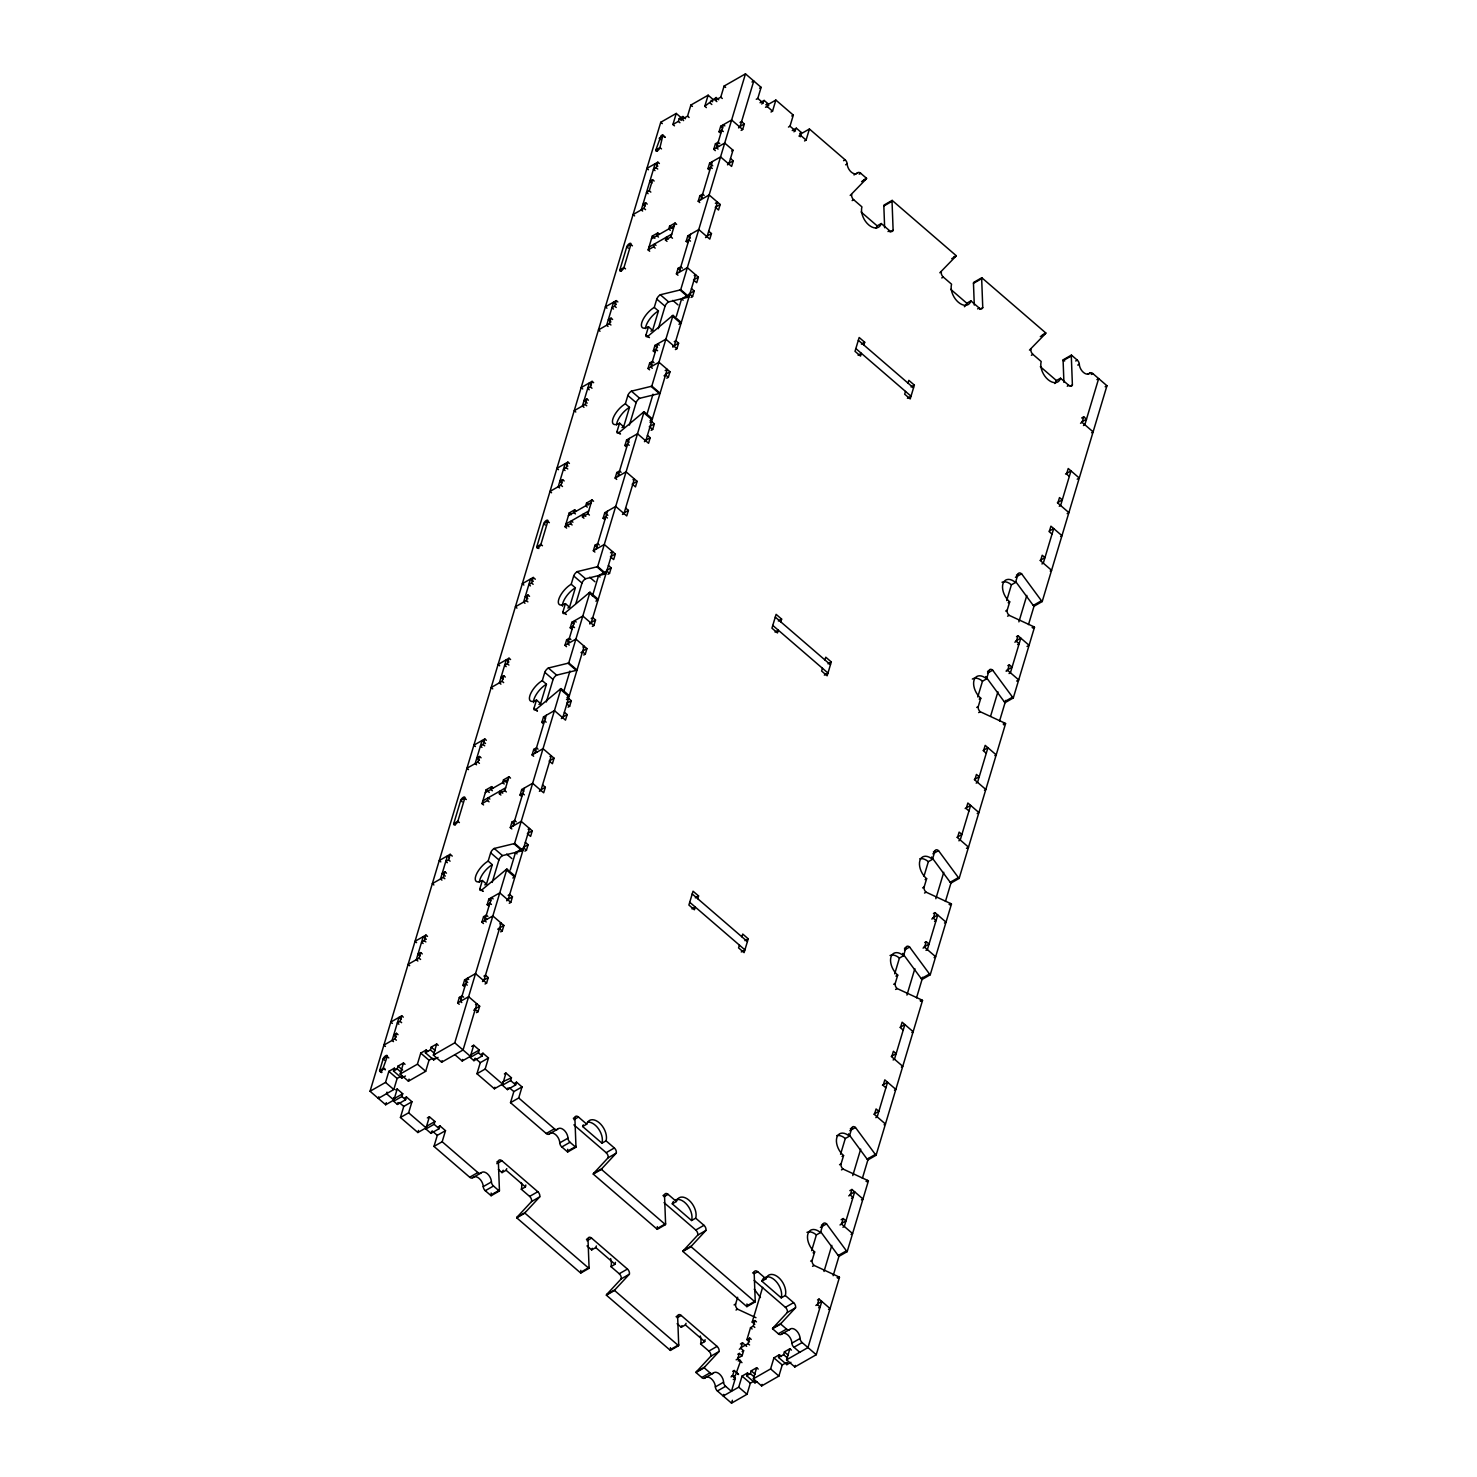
<?xml version="1.0" encoding="UTF-8"?>
<svg xmlns="http://www.w3.org/2000/svg" width="1477" height="1477" viewBox="0 0 1477 1477"><rect width="100%" height="100%" fill="white"/><g stroke="black" fill="none" stroke-linecap="round" stroke-linejoin="round"><path stroke-width="1.5" d="M379.589 1070.807L380.235 1071.711A3.545 1.403 -49.2 0 0 382.303 1070.456L387.251 1056.59A2.972 1.182 -49.2 0 0 385.811 1055.686A2.972 1.182 -49.2 0 0 383.152 1058.935L379.589 1070.807L381.657 1072.597M661.511 148.919L659.961 147.589L655.862 149.934A2.972 1.182 -49.2 0 0 657.283 150.839A2.972 1.182 -49.2 0 0 659.961 147.589L663.025 134.776A3.545 1.403 -49.2 0 0 660.994 135.866L655.862 149.934L657.413 151.263M754.082 1381.069L750.334 1383.229L747.011 1394.288L731.521 1403.15L717.416 1390.983A3.969 2.419 60.2 0 1 715.385 1386.903A7.939 4.837 60.2 0 0 711.286 1378.724A7.939 4.837 60.2 0 0 704.972 1377.912A3.969 2.419 60.2 0 1 701.815 1377.524L695.999 1372.502L704.197 1367.813A3.969 2.419 60.2 0 1 704.547 1367.111L719.004 1351.547A3.969 2.419 60.2 0 0 717.065 1346.396L681.192 1315.453A3.969 2.419 60.2 0 0 677.611 1315.841L678.7 1344.808A3.969 2.419 60.2 0 1 678.571 1345.713L670.373 1350.403L606.364 1295.163L614.561 1290.473A3.969 2.419 60.2 0 1 614.912 1289.79L629.368 1274.208A3.969 2.419 60.2 0 0 627.448 1269.057L591.575 1238.114A3.969 2.419 60.2 0 0 587.975 1238.501L589.065 1267.488A3.969 2.419 60.2 0 1 588.935 1268.374L580.738 1273.063L516.728 1217.823L524.926 1213.134A3.969 2.419 60.2 0 1 525.277 1212.451L539.733 1196.868A3.969 2.419 60.2 0 0 537.813 1191.717L501.94 1160.774A3.969 2.419 60.2 0 0 498.34 1161.162L499.429 1190.148A3.969 2.419 60.2 0 1 499.318 1191.034L491.121 1195.724L485.287 1190.702A3.969 2.419 60.2 0 1 483.256 1186.603A7.939 4.837 60.2 0 0 479.157 1178.424A7.939 4.837 60.2 0 0 472.843 1177.631A3.969 2.419 60.2 0 1 469.686 1177.224L433.98 1146.41L442.177 1141.739L445.5 1130.662L439.98 1125.899L439.149 1128.668L430.952 1133.357L425.893 1128.982L434.09 1124.292L434.921 1121.523L429.401 1116.778L426.078 1127.837L417.88 1132.527L400.433 1117.48L408.631 1112.809L411.954 1101.731L406.433 1096.968L405.621 1099.737L397.405 1104.427L393.694 1101.214L401.892 1096.525L402.723 1093.755L397.202 1088.992L393.879 1100.07L385.682 1104.759L370.044 1091.263L660.754 122.277L676.244 113.434L681.414 117.883M385.442 1046.454L383.891 1045.125L394.821 1038.866L396.482 1033.328L398.033 1034.675M398.901 1024.244L397.35 1022.896L400.082 1021.346L401.744 1015.807L403.295 1017.136M409.664 965.718L408.114 964.37L419.043 958.13L420.705 952.591L422.256 953.92M423.124 943.489L421.573 942.16L424.305 940.591L425.967 935.052L427.518 936.4M433.887 884.963L432.336 883.615L443.266 877.375L444.928 871.836L446.479 873.184M447.346 862.734L445.796 861.405L448.528 859.836L450.19 854.297L452.257 856.088M468.504 769.609L466.954 768.262L477.883 762.021L479.545 756.482L481.096 757.83M481.964 747.38L480.413 746.051L483.145 744.482L484.807 738.943L486.358 740.291M492.727 688.854L491.176 687.525L502.106 681.266L503.768 675.727L505.319 677.075M506.186 666.644L504.636 665.296L507.368 663.745L509.03 658.207L510.58 659.536M516.95 608.118L515.399 606.77L526.329 600.53L527.991 594.991L529.541 596.32M530.409 585.889L528.858 584.56L531.591 582.99L533.252 577.452L535.32 579.242M551.567 492.764L550.016 491.416L560.946 485.176L562.608 479.637L564.159 480.967M565.026 470.535L563.476 469.188L566.208 467.637L567.87 462.098L569.42 463.427M575.79 412.009L574.239 410.661L585.169 404.421L586.831 398.882L588.381 400.23M589.249 389.78L587.698 388.451L590.431 386.882L592.092 381.343L593.643 382.691M600.013 331.254L598.462 329.925L609.392 323.666L611.053 318.127L612.604 319.475M613.472 309.044L611.921 307.696L614.654 306.145L616.315 300.606L617.866 301.936M634.612 215.9L633.061 214.571L644.009 208.312L645.671 202.774L647.221 204.121M648.089 193.69L646.52 192.342L649.271 190.773L652.576 179.714L654.145 181.043M654.994 170.612L653.443 169.264L656.176 167.713L657.837 162.175L659.388 163.504M378.814 1096.783L378.334 1098.408L393.805 1089.546L397.128 1078.487L401.578 1075.939M370.044 1091.263L385.534 1082.419L388.857 1071.342L394.322 1068.203L395.873 1069.551M674.472 125.84L672.921 124.511L676.244 113.434M387.011 1092.112L386.531 1093.718L393.879 1100.07M405.455 1076.013L401.762 1078.118L393.491 1070.973L394.322 1068.203M672.921 124.511L678.386 121.372L679.217 118.603L682.909 116.498L685.494 118.732M385.682 1104.759L386.309 1102.673M393.491 1070.973L397.184 1068.868L398.015 1066.099L403.479 1062.978L405.03 1064.326M683.629 120.616L682.079 119.268L682.909 116.498M432.429 1058.307L429.013 1060.246L425.69 1071.323L408.427 1081.201L400.156 1074.056L403.479 1062.978M682.079 119.268L687.543 116.148L690.867 105.07L708.129 95.193L713.299 99.661M483.57 804.947L482.019 803.617L486.173 789.77L491.638 786.65L493.189 787.98M566.633 528.101L565.082 526.772L569.236 512.925L574.701 509.805L576.252 511.134M649.695 251.256L648.145 249.908L652.299 236.062L657.763 232.941L659.314 234.289M393.694 1101.214L394.525 1098.445L402.723 1093.755M401.762 1078.118L402.39 1076.05M482.019 803.617L487.484 800.497L488.315 797.728L489.866 799.057M491.638 786.65L490.807 789.42L492.358 790.749M565.082 526.772L570.547 523.633L571.377 520.864L572.928 522.212M574.701 509.805L573.87 512.556L575.421 513.904M648.145 249.908L653.609 246.788L654.44 244.019L655.991 245.348M657.763 232.941L656.933 235.711L658.484 237.059M397.405 1104.427L397.978 1102.525M408.427 1081.201L409.055 1079.115M400.433 1117.48L403.756 1106.421L411.954 1101.731M400.156 1074.056L417.419 1064.178L420.742 1053.101L426.207 1049.981L427.758 1051.329M706.357 107.618L704.806 106.27L708.129 95.193M500.888 795.051L499.337 793.721L500.168 790.952L502.752 793.186M510.507 778.084L508.956 776.754L503.491 779.874L502.66 782.644L504.211 783.992M583.95 518.205L582.4 516.876L583.23 514.107L585.815 516.341M593.569 501.238L592.019 499.909L586.554 503.029L585.723 505.799L587.274 507.128M667.013 241.36L665.462 240.012L666.293 237.243L668.361 239.034M676.632 224.393L675.081 223.045L669.598 226.166L668.786 228.935L670.336 230.283M438.041 1057.384L433.666 1059.895L425.376 1052.75L426.207 1049.981M704.806 106.27L716.123 97.519L718.708 99.753M499.337 793.721L504.802 790.601L508.956 776.754M582.4 516.876L587.864 513.738L592.019 499.909M665.462 240.012L670.927 236.892L675.081 223.045M425.376 1052.75L430.398 1049.889L431.229 1047.119L436.694 1043.999L438.244 1045.328M716.843 101.618L715.293 100.288L716.123 97.519M482.444 891.019L479.859 888.785L482.351 880.477A13.902 5.52 -49.2 0 1 475.686 876.267A13.902 5.52 -49.2 0 1 488.167 861.109L490.659 852.801A3.969 1.569 -49.2 0 1 494.223 848.463L513.867 843.699A3.969 1.588 -49.2 0 0 514.624 843.367L561.038 688.596L569.328 695.741A3.969 1.588 -49.2 0 0 568.516 696.313L566.983 697.587M537.093 711.009L533.991 708.332L536.483 700.024A13.902 5.52 -49.2 0 1 529.837 695.796A13.902 5.52 -49.2 0 1 542.299 680.639L544.791 672.33A3.969 1.569 -49.2 0 1 548.355 668.01L568.017 663.228A3.969 1.569 -49.2 0 0 568.756 662.896L589.969 592.203L598.24 599.348A3.969 1.588 -49.2 0 0 597.428 599.92L595.914 601.194M564.989 613.712L562.922 611.94L565.414 603.631A13.902 5.52 -49.2 0 1 558.749 599.404A13.902 5.52 -49.2 0 1 571.211 584.246L573.704 575.938A3.969 1.569 -49.2 0 1 577.267 571.617L596.93 566.836A3.969 1.569 -49.2 0 0 597.687 566.503L644.101 411.751L652.391 418.896A3.969 1.588 -49.2 0 0 651.56 419.45L650.046 420.723M619.638 433.703L617.054 431.469L619.546 423.179A13.902 5.52 -49.2 0 1 612.881 418.951A13.902 5.52 -49.2 0 1 625.362 403.793L627.854 395.485A3.969 1.569 -49.2 0 1 631.418 391.147L651.062 386.383A3.969 1.569 -49.2 0 0 651.819 386.051L673.032 315.358L681.303 322.503A3.969 1.588 -49.2 0 0 680.491 323.057L678.958 324.331M648.569 337.31L645.966 335.076L648.458 326.768A13.902 5.52 -49.2 0 1 641.812 322.558A13.902 5.52 -49.2 0 1 654.274 307.401L656.767 299.092A3.969 1.569 -49.2 0 1 660.33 294.754L679.992 289.99A3.969 1.569 -49.2 0 0 680.731 289.658L745.479 73.85L761.117 87.346L757.793 98.424L756.261 99.291M475.52 1004.618L476.886 1003.825L463.058 1049.981L441.641 1062.221L433.37 1055.076L436.694 1043.999M715.293 100.288L720.758 97.168L724.081 86.091L745.479 73.85M433.666 1059.895L434.127 1058.344M484.788 884.889A13.902 5.52 -49.2 0 0 486.487 884.058L492.303 864.673L488.167 861.109M538.939 704.418A13.902 5.52 -49.2 0 0 540.619 703.587L546.435 684.22L542.299 680.639M567.851 608.026A13.902 5.52 -49.2 0 0 569.55 607.195L575.365 587.828L571.211 584.246M622.002 427.573A13.902 5.52 -49.2 0 0 623.682 426.742L629.497 407.357L625.362 403.793M650.914 331.18A13.902 5.52 -49.2 0 0 652.612 330.35L658.428 310.964L654.274 307.401M492.173 882.434L498.931 859.946A3.969 1.569 -49.2 0 1 502.494 855.608L522.156 850.826A3.969 1.588 -49.2 0 0 522.895 850.494L514.624 843.367M546.324 701.981L553.063 679.475A3.969 1.569 -49.2 0 1 556.626 675.155L576.288 670.373A3.969 1.569 -49.2 0 0 577.045 670.041L568.756 662.896M575.919 603.336L581.993 583.083A3.969 1.569 -49.2 0 1 585.557 578.762L605.201 573.981A3.969 1.569 -49.2 0 0 605.958 573.648L597.687 566.503M629.387 425.118L636.125 402.63A3.969 1.569 -49.2 0 1 639.689 398.292L659.351 393.528A3.969 1.569 -49.2 0 0 660.09 393.196L651.819 386.051M658.299 328.725L665.056 306.237A3.969 1.569 -49.2 0 1 668.619 301.899L688.264 297.135A3.969 1.569 -49.2 0 0 689.02 296.803L680.731 289.658M417.88 1132.527L418.489 1130.459M459.236 1004.286L457.685 1002.938L459.347 997.4L462.079 995.849L463.63 997.178M464.498 986.747L462.947 985.399L464.609 979.86L475.539 973.62L486.579 983.147L485.047 984.014M483.459 923.531L481.908 922.183L483.57 916.663L486.302 915.094L487.853 916.423M488.721 905.992L487.17 904.663L488.832 899.124L499.761 892.865L510.802 902.392L509.27 903.278M511.836 828.948L510.285 827.6L511.947 822.061L514.679 820.492L516.23 821.84M521.603 796.417L520.052 795.069L521.713 789.53L532.643 783.29L543.684 792.798L545.345 787.278L542.576 784.896M533.64 756.261L532.089 754.932L533.751 749.393L536.483 747.824L538.034 749.171M543.407 723.73L541.856 722.401L543.518 716.862L554.447 710.603L565.488 720.13L567.15 714.591L564.38 712.209M566.522 646.686L564.971 645.338L566.633 639.799L569.365 638.249L570.916 639.578M571.784 629.147L570.233 627.799L571.894 622.26L582.824 616.02L593.865 625.546L592.332 626.414M594.899 552.084L593.348 550.755L595.009 545.216L597.742 543.647L599.293 544.995M604.665 519.553L603.114 518.224L604.776 512.685L615.706 506.426L626.746 515.953L628.408 510.414L625.639 508.033M616.703 479.416L615.152 478.068L616.814 472.529L619.546 470.978L621.097 472.308M626.47 446.885L624.919 445.537L626.58 439.998L637.51 433.758L648.551 443.285L650.194 437.746L647.443 435.364M649.585 369.822L648.034 368.493L649.695 362.954L652.428 361.385L653.979 362.733M654.846 352.283L653.296 350.954L654.957 345.415L665.887 339.175L676.928 348.683L675.377 349.569M677.961 275.239L676.411 273.891L678.072 268.352L680.805 266.802L682.356 268.131M687.728 242.708L686.159 241.36L687.82 235.822L698.769 229.581L709.791 239.108L711.452 233.569L708.702 231.187M699.766 202.552L698.215 201.223L699.876 195.684L702.609 194.115L704.16 195.462M709.514 170.04L707.963 168.692L709.625 163.153L720.573 156.913L731.595 166.421L733.257 160.901L730.506 158.519M715.33 150.654L713.779 149.306L715.44 143.767L718.173 142.217L719.724 143.546M720.591 133.115L719.041 131.785L720.702 126.247L731.632 119.988L742.673 129.514L741.14 130.401M441.641 1062.221L442.103 1060.652M513.017 826.031L524.446 787.98M534.822 753.362L546.25 715.293M596.08 549.186L607.509 511.116M617.884 476.517L629.313 438.447M679.143 272.34L690.553 234.271M700.947 199.653L712.357 161.584M425.893 1128.982L426.724 1126.212L434.921 1121.523M433.37 1055.076L454.768 1042.836L506.906 869.067L515.178 876.212A3.969 1.569 -49.2 0 0 514.365 876.766L512.851 878.04M430.952 1133.357L431.413 1131.788M510.248 870.027L515.491 852.561L520.606 849.626M563.826 691.402L569.956 671.02M592.425 596.099L598.536 575.716L603.668 572.781M646.889 414.557L653.019 394.174M676.355 316.336L681.599 298.852L686.731 295.917M433.98 1146.41L437.284 1135.351L445.5 1130.662M713.779 149.306L724.709 143.066L732.998 150.211L728.844 164.039L727.478 164.833M454.861 1054.67L462.209 1061.003L462.67 1059.452M476.462 1012.631L477.994 1011.745L479.656 1006.206L468.615 996.698L457.685 1002.938M486.579 983.147L488.241 977.608L485.471 975.226L483.939 976.112M500.685 931.876L502.217 931.008L503.879 925.47L492.838 915.943L481.908 922.183M510.802 902.392L512.464 896.853L509.694 894.471L508.162 895.357M524.907 851.14L526.44 850.254L528.101 844.715L525.35 842.333M510.285 827.6L521.215 821.36L532.255 830.868L530.594 836.407L527.843 834.025M532.089 754.932L543.019 748.673L554.06 758.199L552.398 763.738L549.647 761.357M568.091 707.169L569.642 706.283L571.304 700.763L568.534 698.381L566.485 699.544M583.747 655.031L585.28 654.145L586.941 648.606L575.901 639.098L564.971 645.338M593.865 625.546L595.526 620.008L592.757 617.626L591.225 618.512M607.97 574.276L609.503 573.408L611.164 567.87L608.413 565.488M593.348 550.755L604.278 544.496L615.318 554.023L613.657 559.561L610.906 557.18M615.152 478.068L626.082 471.828L637.122 481.354L635.461 486.893L632.691 484.511M651.154 430.324L652.686 429.438L654.348 423.899L651.597 421.517L650.065 422.404M666.792 378.186L668.342 377.3L670.004 371.761L658.964 362.234L648.034 368.493M676.928 348.683L678.589 343.144L675.82 340.781L674.287 341.649M691.033 297.431L692.565 296.545L694.227 291.006L691.458 288.624M676.411 273.891L687.34 267.651L698.381 277.178L696.719 282.698L693.95 280.335M698.215 201.223L709.145 194.964L720.185 204.491L718.524 210.029L715.754 207.648M742.673 129.514L744.334 123.976L741.583 121.594L740.032 122.48M462.209 1061.003L470.406 1056.332L473.729 1045.254L479.25 1050.018L478.419 1052.787L470.221 1057.458L473.932 1060.671L482.148 1055.981L482.979 1053.212L488.481 1057.975L485.158 1069.053L476.96 1073.742L494.407 1088.789L502.605 1084.1L485.158 1069.053M470.221 1057.458L471.052 1054.707L479.25 1050.018M473.932 1060.671L474.412 1059.12M761.781 104.055L764.144 100.418L767.855 103.612L767.061 106.842M476.96 1073.742L480.283 1062.665L488.481 1057.975M771.012 112.03L772.545 111.144L775.868 100.067L793.315 115.114L789.992 126.191L788.46 127.077M494.407 1088.789L494.869 1087.238M502.42 1085.244L505.928 1073.022L511.448 1077.785L510.617 1080.555L502.42 1085.244L507.479 1089.601L515.676 1084.912L516.507 1082.161L522.027 1086.906L518.704 1097.983L510.507 1102.673L546.213 1133.487A3.969 2.419 60.2 0 0 549.37 1133.893A7.939 4.837 60.2 0 1 555.684 1134.687A7.939 4.837 60.2 0 1 559.765 1142.866A3.969 2.419 60.2 0 0 561.814 1146.946L567.648 1151.986L575.845 1147.297A3.969 2.419 60.2 0 0 575.956 1146.392L574.867 1117.406A3.969 2.419 60.2 0 1 578.467 1117.018L586.738 1124.163A13.902 8.474 60.2 0 1 599.311 1122.815A13.902 8.474 60.2 0 1 606.05 1140.835L614.34 1147.98A3.969 2.419 60.2 0 1 616.26 1153.131L601.804 1168.695A3.969 2.419 60.2 0 0 601.453 1169.396L593.256 1174.086L657.265 1229.307L665.462 1224.636A3.969 2.419 60.2 0 0 665.592 1223.731L664.502 1194.745A3.969 2.419 60.2 0 1 668.102 1194.358L676.374 1201.503A13.902 8.474 60.2 0 1 688.947 1200.155A13.902 8.474 60.2 0 1 695.685 1218.174L703.975 1225.319A3.969 2.419 60.2 0 1 705.895 1230.47L691.439 1246.034A3.969 2.419 60.2 0 0 691.088 1246.736L682.891 1251.425L746.9 1306.647L755.098 1301.957A3.969 2.419 60.2 0 0 755.227 1301.071L754.138 1272.085A3.969 2.419 60.2 0 1 757.719 1271.697L766.009 1278.842A13.902 8.474 60.2 0 1 778.564 1277.494A13.902 8.474 60.2 0 1 785.321 1295.514L793.592 1302.659A3.969 2.419 60.2 0 1 795.531 1307.791L781.075 1323.374A3.969 2.419 60.2 0 0 780.724 1324.075L772.526 1328.746L778.342 1333.768A3.969 2.419 60.2 0 0 781.499 1334.174A7.939 4.837 60.2 0 1 787.813 1334.968A7.939 4.837 60.2 0 1 791.894 1343.147A3.969 2.419 60.2 0 0 793.943 1347.246L799.759 1352.267M507.479 1089.601L507.996 1087.884M793.961 131.841L796.343 128.185L801.402 132.542L799.02 136.198M510.507 1102.673L513.83 1091.595L522.027 1086.906M800.276 136.807L801.199 133.687L809.414 128.997L845.121 159.811A3.969 2.419 60.2 0 1 847.17 163.91A7.939 4.837 60.2 0 0 851.269 172.089A7.939 4.837 60.2 0 0 857.565 172.883A3.969 2.419 60.2 0 1 860.722 173.289L866.556 178.311A3.969 2.419 60.2 0 1 866.187 178.994L850.198 195.444M804.54 140.961L806.091 140.075L809.414 128.997M697.735 898.718L698.566 895.948L693.045 891.203L688.891 905.032L694.412 909.795L695.242 907.026L691.975 908.909M780.798 621.872L781.628 619.103L776.108 614.34L771.954 628.187L777.474 632.95L778.305 630.181L775.019 632.045M863.86 345.027L864.691 342.258L859.171 337.495L855.017 351.341L860.537 356.086L861.368 353.317L858.082 355.2M739.405 945.114L738.574 947.883L744.094 952.647L748.23 938.818L742.728 934.055L741.897 936.824M822.449 668.269L821.618 671.038L827.138 675.801L831.293 661.954L825.772 657.191L824.941 659.961M905.512 391.423L904.681 394.193L910.201 398.956L914.355 385.109L908.835 380.346L908.004 383.115M755.966 1317.687L737.558 1309.157A3.969 2.419 60.2 0 1 735.638 1304.006L737.651 1297.268M723.73 1394.399L723.232 1396.005L738.722 1387.161L742.045 1376.084L747.51 1372.964L749.061 1374.293M731.023 1376.896L732.555 1376.029L734.217 1370.49L738.537 1374.201M736.137 1359.819L737.669 1358.951L739.331 1353.412L742.1 1355.794L738.002 1358.138M739.331 1349.221L740.863 1348.335L742.525 1342.796L746.66 1346.378M732.555 1376.029L735.324 1378.392L731.447 1391.316L725.613 1386.294A3.969 2.419 60.2 0 1 723.582 1382.214A7.939 4.837 60.2 0 0 719.484 1374.035A7.939 4.837 60.2 0 0 713.169 1373.222A3.969 2.419 60.2 0 1 710.012 1372.835L704.197 1367.813M734.844 1377.339L732.777 1375.549L733.423 1376.472A3.545 1.403 -49.2 0 0 735.491 1375.216L740.439 1361.332A2.972 1.182 -49.2 0 0 738.205 1361M742.1 1355.794L743.614 1350.716L740.863 1348.335M749.522 1341.873L746.937 1339.639L750.538 1327.638L753.27 1326.088L754.932 1320.549L756.482 1321.878M754.784 1324.334L752.199 1322.1L762.63 1287.335M740.494 1347.91L748.008 1343.608L749.67 1338.088L751.221 1339.417M731.521 1403.15L732.389 1400.27M757.036 1381.678L754.969 1382.86L746.679 1375.733L747.51 1372.964M746.679 1375.733L750.371 1373.61L751.202 1370.841L756.667 1367.72L758.218 1369.068M786.65 1362.459L782.219 1364.988L778.896 1376.066L761.615 1385.943L753.344 1378.798L756.667 1367.72M754.969 1382.86L755.43 1381.309M761.615 1385.943L762.095 1384.392M753.344 1378.798L770.606 1368.921L773.93 1357.861L779.394 1354.723L781.481 1356.514M790.915 1362.311L786.853 1364.637L778.564 1357.492L779.394 1354.723M811.648 1250.668L816.375 1234.92L820.473 1232.575L822.966 1224.267A3.969 2.419 60.2 0 1 826.548 1223.879L846.413 1250.834A3.969 2.419 60.2 0 0 847.17 1251.647L838.973 1256.318A3.969 2.419 60.2 0 1 838.216 1255.524L820.843 1231.947M840.561 1154.275L845.287 1138.527L849.386 1136.182L851.878 1127.874A3.969 2.419 60.2 0 1 855.478 1127.486L875.344 1154.442A3.969 2.419 60.2 0 0 876.083 1155.254L867.885 1159.925A3.969 2.419 60.2 0 1 867.128 1159.131L848.518 1133.856M894.711 973.823L899.419 958.075L903.536 955.73L906.029 947.422A3.969 2.419 60.2 0 1 909.61 947.034L929.476 973.989A3.969 2.419 60.2 0 0 930.233 974.783L922.036 979.473A3.969 2.419 60.2 0 1 921.279 978.679L902.65 953.403M923.993 876.212L928.35 861.682L932.449 859.337L934.941 851.029A3.969 2.419 60.2 0 1 938.523 850.641L958.388 877.596A3.969 2.419 60.2 0 0 959.145 878.39L950.948 883.08A3.969 2.419 60.2 0 1 950.191 882.286L931.562 857.011M977.756 696.959L982.482 681.211L986.581 678.866L989.073 670.576A3.969 2.419 60.2 0 1 992.673 670.189L1012.539 697.144A3.969 2.419 60.2 0 0 1013.296 697.938L1005.098 702.627A3.969 2.419 60.2 0 1 1004.342 701.833L985.713 676.558M1006.686 600.567L1011.413 584.818L1015.511 582.473L1018.004 574.184A3.969 2.419 60.2 0 1 1021.586 573.796L1041.451 600.751A3.969 2.419 60.2 0 0 1042.208 601.545L1034.011 606.235A3.969 2.419 60.2 0 1 1033.254 605.422L1015.881 581.846M778.564 1357.492L783.585 1354.631L784.416 1351.861L789.881 1348.741L791.432 1350.089M789.881 1348.741L786.558 1359.819L794.829 1366.963L816.246 1354.723L839.453 1277.347A3.969 2.419 60.2 0 0 838.641 1276.774L814.085 1265.42A3.969 2.419 60.2 0 1 812.165 1260.269L814.658 1251.961A13.902 8.474 60.2 0 1 807.901 1233.941A13.902 8.474 60.2 0 1 820.473 1232.575M847.17 1251.647L868.384 1180.954A3.969 2.419 60.2 0 0 867.553 1180.381L843.016 1169.027A3.969 2.419 60.2 0 1 841.078 1163.876L843.57 1155.568A13.902 8.474 60.2 0 1 836.831 1137.548A13.902 8.474 60.2 0 1 849.386 1136.182M876.083 1155.254L922.516 1000.483A3.969 2.419 60.2 0 0 921.703 999.929L897.148 988.556A3.969 2.419 60.2 0 1 895.228 983.405L897.721 975.115A13.902 8.474 60.2 0 1 890.963 957.078A13.902 8.474 60.2 0 1 903.536 955.73M930.233 974.783L951.446 904.09A3.969 2.419 60.2 0 0 950.616 903.536L926.079 892.163A3.969 2.419 60.2 0 1 924.14 887.012L926.633 878.704A13.902 8.474 60.2 0 1 919.876 860.685A13.902 8.474 60.2 0 1 932.449 859.337M959.145 878.39L1005.579 723.638A3.969 2.419 60.2 0 0 1004.748 723.065L980.211 711.711A3.969 2.419 60.2 0 1 978.272 706.56L980.765 698.252A13.902 8.474 60.2 0 1 974.026 680.232A13.902 8.474 60.2 0 1 986.581 678.866M1013.296 697.938L1034.491 627.245A3.969 2.419 60.2 0 0 1033.678 626.673L1009.123 615.318A3.969 2.419 60.2 0 1 1007.203 610.167L1009.696 601.859A13.902 8.474 60.2 0 1 1002.938 583.84A13.902 8.474 60.2 0 1 1015.511 582.473M786.853 1364.637L787.481 1362.569M794.829 1366.963L795.309 1365.394M824.018 1271.457L831.828 1245.369M852.783 1175.563L860.703 1149.124M906.933 995.092L914.854 968.635M935.846 898.718L943.766 872.279M990.642 716.031L997.917 691.79M1018.89 621.872L1026.829 595.416M815.858 1305.465L817.39 1304.597L819.052 1299.058L830.092 1308.585L828.542 1309.453M840.007 1224.95L841.539 1224.082L843.201 1218.543L845.97 1220.925L841.355 1223.547M848.721 1195.89L850.272 1195.004L851.934 1189.465L862.974 1198.992L861.423 1199.859M923.07 948.105L924.602 947.219L926.264 941.68L929.033 944.061L923.9 946.997M931.784 919.026L933.335 918.159L934.996 912.62L946.018 922.146L944.486 923.014M1006.132 671.241L1007.665 670.373L1009.326 664.835L1012.077 667.216L1006.446 670.429M1014.847 642.181L1016.379 641.295L1018.041 635.756L1029.081 645.283L1027.032 646.464M1080.536 423.234L1082.069 422.348L1083.73 416.809L1086.5 419.191L1081.884 421.831M833.157 1275.703L839.305 1255.192M862.383 1178.314L868.328 1158.466M916.534 997.824L922.7 977.22M945.446 901.45L951.391 881.621M999.578 720.961L1005.763 700.375M1028.49 624.605L1034.454 604.776M1042.208 601.545L1106.956 385.737L1092.851 373.57A3.969 2.419 60.2 0 0 1089.712 373.183A7.939 4.837 60.2 0 1 1083.398 372.37A7.939 4.837 60.2 0 1 1079.299 364.191A3.969 2.419 60.2 0 0 1077.25 360.111L1071.434 355.089L1063.237 359.779A3.969 2.419 60.2 0 0 1063.108 360.665L1063.92 382.395M939.834 272.783L955.822 256.333A3.969 2.419 60.2 0 0 956.173 255.65L892.163 200.41L883.966 205.1A3.969 2.419 60.2 0 0 883.837 205.986L884.649 227.735M1029.469 350.123L1045.458 333.673A3.969 2.419 60.2 0 0 1045.808 332.99L981.799 277.75L973.601 282.439A3.969 2.419 60.2 0 0 973.472 283.326L974.285 305.056M516.728 1217.823A3.969 2.419 60.2 0 1 517.079 1217.14L531.535 1201.558L539.733 1196.868M593.256 1174.086A3.969 2.419 60.2 0 1 593.606 1173.384L608.062 1157.82L616.26 1153.131M606.364 1295.163A3.969 2.419 60.2 0 1 606.715 1294.461L621.171 1278.897L629.368 1274.208M682.891 1251.425A3.969 2.419 60.2 0 1 683.242 1250.724L697.698 1235.141L705.895 1230.47M695.999 1372.502A3.969 2.419 60.2 0 1 696.35 1371.801L710.806 1356.237L719.004 1351.547M772.526 1328.746A3.969 2.419 60.2 0 1 772.877 1328.063L787.333 1312.481L795.531 1307.791M645.966 335.076A3.969 1.569 -49.2 0 0 647.868 336.294L672.201 315.912A3.969 1.588 -49.2 0 1 673.032 315.358M617.054 431.469A3.969 1.569 -49.2 0 0 618.955 432.687L643.289 412.305A3.969 1.588 -49.2 0 1 644.101 411.751M562.922 611.94A3.969 1.569 -49.2 0 0 564.823 613.14L589.157 592.775A3.969 1.588 -49.2 0 1 589.969 592.203M533.991 708.332A3.969 1.569 -49.2 0 0 535.893 709.532L560.226 689.168A3.969 1.588 -49.2 0 1 561.038 688.596M479.859 888.785A3.969 1.569 -49.2 0 0 481.76 889.985L506.094 869.621A3.969 1.569 -49.2 0 1 506.906 869.067M751.978 82.01L753.768 80.995L739.922 127.133L738.555 127.908M759.584 88.214L761.117 87.346M760.046 102.744L764.144 100.418M657.837 162.175L646.908 168.415L648.458 169.763M765.806 104.793L767.855 103.612M719.041 131.785L721.773 130.216L723.324 131.564M775.868 100.067L767.671 104.756L768.76 105.698M765.492 107.267L767.043 106.381L772.545 111.144M739.22 126.911L744.334 123.976M652.576 179.714L649.843 181.265L651.929 183.056M791.764 116L793.315 115.114M731.632 150.986L732.998 150.211M645.671 202.774L642.938 204.343L645.006 206.134M707.963 168.692L710.695 167.123L712.265 168.47M728.346 163.707L733.257 160.901M792.244 130.53L796.343 128.185M799.851 133.428L801.402 132.542M651.449 238.849L674.214 225.833M715.366 203.291L717.416 202.109L707.04 236.726L705.508 237.594M715.256 207.315L720.185 204.491M648.957 247.157L671.74 234.141M686.159 241.36L688.891 239.809L690.461 241.139M706.541 236.375L711.452 233.569M843.589 160.698L845.121 159.811M845.638 164.796L847.17 163.91M616.315 300.606L605.385 306.847L606.936 308.195M853.983 174.932L857.565 172.883M859.189 174.157L860.722 173.289M611.053 318.127L608.321 319.697L610.906 321.931M694.245 275.571L695.612 274.796L674.158 346.301L672.792 347.095M863.473 180.065L864.507 179.474M865.005 179.179L866.556 178.311M861.589 181.634L862.605 181.043M863.122 180.766L866.187 178.994M693.452 279.984L698.381 277.178M689.094 293.941L694.227 291.006M852.137 200.595L853.669 199.727L861.94 206.872A13.902 8.474 60.2 0 0 868.698 224.892A13.902 8.474 60.2 0 0 881.252 223.525L889.542 230.67A3.969 2.419 60.2 0 0 893.123 230.283L892.034 201.297A3.969 2.419 60.2 0 1 892.163 200.41M688.264 295.049L689.796 294.163L692.565 296.545M883.837 205.986L892.034 201.297M592.092 381.343L581.163 387.602L582.713 388.931M653.296 350.954L656.028 349.384L657.579 350.732M875.99 228.215A13.902 8.474 60.2 0 0 877.153 225.87L881.252 223.525M672.94 346.375L678.589 343.144M586.831 398.882L584.098 400.452L587.2 403.129M888.009 231.557L889.542 230.67M890.059 232.037L893.123 230.283M665.185 370.561L667.235 369.379L645.781 440.903L644.415 441.678M665.388 374.401L670.004 371.761M664.041 375.804L665.573 374.918L668.342 377.3M567.87 462.098L556.94 468.338L558.491 469.686M649.234 426.835L654.348 423.899M562.608 479.637L559.875 481.188L561.943 482.979M953.625 257.109L956.173 255.65M624.919 445.537L627.651 443.986L629.202 445.315M951.723 258.678L955.822 256.333M645.283 440.552L650.194 437.746M941.754 277.934L943.305 277.067L951.576 284.212A13.902 8.474 60.2 0 0 958.333 302.231A13.902 8.474 60.2 0 0 970.887 300.865L979.177 308.01A3.969 2.419 60.2 0 0 982.759 307.622L981.67 278.636A3.969 2.419 60.2 0 1 981.799 277.75M861.405 344.123L864.691 342.258M973.472 283.326L981.67 278.636M568.387 515.695L591.169 502.678M632.987 479.748L634.353 478.973L623.977 513.571L622.445 514.458M632.193 484.161L637.122 481.354M588.677 510.987L565.894 524.003L569.051 526.735M964.37 306.736A13.902 8.474 60.2 0 0 966.789 303.21L970.887 300.865M603.114 518.224L605.847 516.655L607.398 518.002M977.626 308.896L979.177 308.01M979.694 309.376L982.759 307.622M623.479 513.239L628.408 510.414M533.252 577.452L522.323 583.692L523.873 585.04M527.991 594.991L525.258 596.542L527.843 598.776M610.499 552.804L612.567 551.641L591.095 623.165L589.729 623.94M610.407 556.829L615.318 554.023M911.069 386.974L914.355 385.109M606.549 570.51L611.164 567.87M907.395 398.255L911.032 396.187L855.848 348.572M605.201 571.894L606.752 571.027L609.503 573.408M1042.227 335.039L1045.808 332.99M1040.325 336.608L1041.359 336.017M1041.876 335.722L1045.458 333.673M1031.389 355.274L1032.94 354.406L1041.211 361.533A13.902 8.474 60.2 0 0 1047.968 379.571A13.902 8.474 60.2 0 0 1060.523 378.204L1068.794 385.349A3.969 2.419 60.2 0 0 1072.394 384.962L1071.305 355.975A3.969 2.419 60.2 0 1 1071.434 355.089M509.03 658.207L498.1 664.447L499.651 665.795M570.233 627.799L572.965 626.248L574.516 627.577M589.877 623.22L595.526 620.008M503.768 675.727L501.035 677.297L503.103 679.088M1063.108 360.665L1071.305 355.975M1075.718 360.979L1077.25 360.111M582.806 647.018L584.172 646.224L562.719 717.748L561.352 718.542M1077.748 365.077L1079.299 364.191M582.843 650.951L586.941 648.606M1054.67 383.522A13.902 8.474 60.2 0 0 1056.424 380.549L1060.523 378.204M580.978 652.649L582.51 651.763L585.28 654.145M1067.262 386.235L1068.794 385.349M1087.644 374.346L1089.694 373.183M1070.345 386.125L1072.394 384.962M1091.318 374.456L1092.851 373.57M1096.894 379.607L1098.666 378.592L1084.838 424.73L1083.472 425.524M484.807 738.943L473.877 745.202L475.428 746.531M1105.165 386.752L1106.956 385.737M566.688 703.384L571.304 700.763M479.545 756.482L476.813 758.052L479.397 760.286M541.856 722.401L544.588 720.831L546.139 722.179M1081.681 417.991L1083.73 416.809M562.22 717.416L567.15 714.591M1091.577 432.761L1093.109 431.875L1082.069 422.348M778.342 620.986L781.628 619.103M485.324 792.558L508.106 779.542M549.942 756.593L551.309 755.818L540.914 790.435L539.382 791.303M549.149 761.006L554.06 758.199M482.831 800.866L505.614 787.832M1065.526 474.006L1070.991 470.886L1060.615 505.485L1059.249 506.26M520.052 795.069L522.784 793.5L524.335 794.848M1077.213 479.194L1079.262 478.013L1068.222 468.504L1066.56 474.043L1069.33 476.406M540.416 790.084L545.345 787.278M1057.347 502.752L1062.277 499.946L1059.507 497.564L1057.846 503.103L1068.886 512.63L1067.169 513.608M450.19 854.297L439.26 860.556L440.811 861.885M444.928 871.836L442.195 873.405L445.297 876.083M1049.242 531.092L1053.692 528.563L1043.297 563.162L1041.931 563.937M528.138 829.28L529.505 828.486L508.033 900.01L506.666 900.785M527.344 833.693L532.255 830.868M828.025 663.838L831.293 661.954M1060.597 536.483L1061.963 535.689L1050.922 526.181L1049.261 531.72L1052.03 534.102M824.332 675.118L827.969 673.032L772.785 625.417M523.486 847.355L528.101 844.715M521.123 849.33L523.689 847.872L526.44 850.254M1040.048 560.429L1044.959 557.623L1042.208 555.241L1040.546 560.78L1051.587 570.307L1050.221 571.082M1016.453 575.051L1018.004 574.184M1015.438 577.304L1016.471 576.713M1016.97 576.418L1021.586 573.796M425.967 935.052L415.037 941.311L416.588 942.64M1008.163 602.745L1009.696 601.859M487.17 904.663L489.902 903.093L491.453 904.441M1005.671 611.053L1007.203 610.167M507.331 899.788L512.464 896.853M1007.591 616.186L1009.123 615.318M420.705 952.591L417.973 954.142L420.04 955.933M1033.254 605.441L1041.451 600.751M499.761 923.863L501.128 923.088L483.81 980.765L482.481 981.522M498.247 928.682L503.879 925.47M497.915 929.495L499.466 928.627L502.217 931.008M1016.508 636.642L1018.041 635.756M1032.128 627.559L1033.678 626.673M1032.958 628.113L1034.491 627.245M1015.678 641.073L1020.81 638.138L1010.416 672.755L1009.049 673.53M1017.616 644.563L1019.148 643.677L1016.379 641.295M987.541 671.444L989.073 670.576M987.541 673.106L992.673 670.189M1007.794 665.702L1009.326 664.835M401.744 1015.807L390.814 1022.047L392.365 1023.395M462.947 985.399L465.68 983.848L467.23 985.177M483.625 980.248L488.241 977.608M979.233 699.138L980.765 698.252M396.482 1033.328L393.75 1034.897L396.334 1037.131M1016.656 681.063L1018.705 679.9L1007.665 670.373M976.74 707.446L978.272 706.56M978.679 712.597L980.211 711.711M1004.342 701.833L1012.539 697.144M475.04 1008.846L479.656 1006.206M473.692 1010.25L475.225 1009.363L477.994 1011.745M695.298 897.831L698.566 895.948M1003.215 723.952L1004.748 723.065M1003.529 724.801L1005.579 723.638M983.147 750.464L987.928 747.731L977.552 782.33L976.186 783.124M395.67 1089.878L397.202 1088.992M471.68 1046.418L473.729 1045.254M994.833 755.652L996.2 754.876L985.177 745.35L983.516 750.888L986.267 753.27M404.901 1097.836L406.433 1096.968M481.428 1054.098L482.979 1053.212M974.285 779.616L979.214 776.791L976.445 774.428L974.783 779.948L985.824 789.475L984.457 790.269M965.164 808.528L970.629 805.408L960.235 840.007L958.868 840.801M427.351 1117.941L429.401 1116.778M504.395 1073.908L505.928 1073.022M744.962 940.683L748.23 938.818M511.448 1077.785L502.549 1081.884M977.202 813.532L978.9 812.553L967.86 803.026L966.198 808.565L968.967 810.947M741.269 951.963L744.925 949.877L689.722 902.262M438.429 1126.766L439.98 1125.899M514.956 1083.029L516.507 1082.161M956.985 837.293L961.896 834.487L959.145 832.105L957.484 837.625L968.524 847.152L966.475 848.333M933.409 851.915L934.941 851.029M932.892 853.854L938.523 850.641M925.1 879.59L926.633 878.704M922.608 887.899L924.14 887.012M924.528 893.05L926.079 892.163M950.191 882.286L958.388 877.596M469.686 1177.224L477.883 1172.553A3.969 2.419 60.2 0 0 481.04 1172.941A7.939 4.837 60.2 0 1 487.355 1173.735A7.939 4.837 60.2 0 1 491.435 1181.932A3.969 2.419 60.2 0 0 493.484 1186.013L499.318 1191.034M546.213 1133.487L554.41 1128.797A3.969 2.419 60.2 0 0 557.567 1129.203A7.939 4.837 60.2 0 1 563.882 1129.997A7.939 4.837 60.2 0 1 567.98 1138.176A3.969 2.419 60.2 0 0 570.011 1142.275L575.845 1147.297M496.807 1162.03L498.34 1161.162M573.334 1118.292L574.867 1117.406M933.446 913.488L934.996 912.62M949.083 904.404L950.616 903.536M496.807 1163.691L501.94 1160.774M573.851 1119.658L578.467 1117.018M472.843 1177.631L481.04 1172.941M549.37 1133.893L557.567 1129.203M949.896 904.976L951.446 904.09M932.615 917.919L937.747 915.001L927.371 949.6L926.005 950.376M934.553 921.408L936.086 920.54L933.335 918.159M498.395 1169.47L502.014 1172.609L506.113 1170.264A13.902 8.474 60.2 0 1 506.796 1168.639M606.05 1140.835L601.951 1143.18L582.64 1126.508L586.738 1124.163M483.237 1186.603L491.435 1181.932M559.765 1142.866L567.98 1138.176M904.478 948.308L906.029 947.422M904.478 949.969L909.61 947.034M485.287 1190.702L493.484 1186.013M561.814 1146.964L570.011 1142.275M924.731 942.566L926.264 941.68M491.121 1195.724A3.969 2.419 60.2 0 0 491.232 1194.838L499.429 1190.148M567.648 1151.986A3.969 2.419 60.2 0 0 567.759 1151.081L575.956 1146.392M531.535 1201.558A3.969 2.419 60.2 0 0 529.615 1196.407L521.326 1189.262L525.424 1186.917A13.902 8.474 60.2 0 0 525.794 1185.016M895.911 976.131L897.721 975.115M934.11 957.631L935.643 956.745L924.602 947.219M893.677 984.291L895.228 983.405M529.615 1196.407L537.813 1191.717M573.888 1124.846L606.142 1152.669L614.34 1147.98M895.616 989.442L897.148 988.556M921.279 978.679L929.476 973.989M517.079 1217.122L525.277 1212.451M593.606 1173.384L601.804 1168.695M920.153 1000.797L921.703 999.929M920.983 1001.369L922.516 1000.483M900.084 1027.309L904.866 1024.576L894.49 1059.194L893.123 1059.969M911.789 1032.515L913.155 1031.721L902.115 1022.195L900.453 1027.734L903.204 1030.115M891.222 1056.461L896.151 1053.655L893.382 1051.273L891.72 1056.812L902.761 1066.339L901.395 1067.114M586.443 1239.369L587.975 1238.501M662.97 1195.631L664.502 1194.745M586.96 1240.735L591.575 1238.114M664.004 1196.702L668.102 1194.358M586.997 1245.923L591.649 1249.93L595.748 1247.585A13.902 8.474 60.2 0 1 596.431 1245.96M695.685 1218.174L691.587 1220.519L672.275 1203.847L676.374 1201.503M882.434 1085.189L887.566 1082.253L877.19 1116.87L875.824 1117.646M894.471 1090.192L895.837 1089.398L884.815 1079.872L883.154 1085.41L885.905 1087.792M580.738 1273.063A3.969 2.419 60.2 0 0 580.867 1272.159L589.065 1267.488M657.265 1229.307A3.969 2.419 60.2 0 0 657.394 1228.421L665.592 1223.731M873.922 1114.138L878.852 1111.332L876.083 1108.95L874.421 1114.489L885.462 1124.015L884.095 1124.791M850.346 1128.76L851.878 1127.874M621.171 1278.897A3.969 2.419 60.2 0 0 619.232 1273.746L610.961 1266.601L615.06 1264.257A13.902 8.474 60.2 0 0 615.429 1262.355M849.829 1130.717L855.478 1127.486M619.232 1273.746L627.448 1269.057M664.041 1202.629L695.759 1230.009L703.975 1225.319M842.038 1156.436L843.57 1155.568M606.715 1294.461L614.912 1289.772M683.242 1250.724L691.439 1246.034M839.545 1164.744L841.078 1163.876M841.465 1169.895L843.016 1169.027M867.128 1159.131L875.344 1154.442M849.884 1190.647L851.934 1189.465M866.02 1181.268L867.553 1180.381M866.833 1181.822L868.384 1180.954M850.069 1194.487L854.685 1191.847L844.309 1226.445L842.942 1227.239M851.49 1198.272L853.023 1197.385L850.272 1195.004M821.415 1225.153L822.966 1224.267M820.4 1227.405L826.548 1223.879M841.152 1219.707L843.201 1218.543M676.078 1316.709L677.611 1315.841M752.605 1272.971L754.138 1272.085M677.094 1317.779L681.192 1315.453M754.138 1273.746L757.719 1271.697M677.131 1323.706L681.285 1327.269L685.383 1324.924A13.902 8.474 60.2 0 1 686.067 1323.3M785.321 1295.514L781.222 1297.858L761.91 1281.187L766.009 1278.842M813.125 1252.828L814.658 1251.961M851.047 1234.477L852.58 1233.59L841.539 1224.082M734.106 1304.893L735.638 1304.006M810.633 1261.136L812.165 1260.269M736.026 1310.044L737.558 1309.157M812.553 1266.287L814.085 1265.42M670.373 1350.403A3.969 2.419 60.2 0 0 670.503 1349.498L678.7 1344.808M746.9 1306.647A3.969 2.419 60.2 0 0 747.03 1305.76L755.227 1301.071M838.216 1255.524L846.413 1250.834M710.806 1356.237A3.969 2.419 60.2 0 0 708.868 1351.086L700.596 1343.941L704.695 1341.596A13.902 8.474 60.2 0 0 705.064 1339.694M752.199 1322.1L754.932 1320.549M837.09 1277.66L838.641 1276.774M708.868 1351.086L717.065 1346.396M754.193 1280.411L785.395 1307.33L793.592 1302.659M837.921 1278.214L839.453 1277.347M746.937 1339.639L749.67 1338.088M740.475 1343.978L742.525 1342.796M817.519 1299.926L819.052 1299.058M696.35 1371.801L704.547 1367.111M772.877 1328.063L781.075 1323.374M817.704 1303.785L821.803 1301.44L807.974 1347.578L786.558 1359.819M737.798 1354.298L739.331 1353.412M742.082 1351.603L743.614 1350.716M818.609 1307.847L820.141 1306.979L817.39 1304.597M701.815 1377.524L710.012 1372.835M778.342 1333.768L786.539 1329.078A3.969 2.419 60.2 0 0 789.697 1329.485A7.939 4.837 60.2 0 1 796.011 1330.279A7.939 4.837 60.2 0 1 800.091 1338.457A3.969 2.419 60.2 0 0 802.14 1342.556L816.246 1354.723M704.972 1377.912L713.169 1373.222M781.499 1334.174L789.697 1329.485M732.684 1371.358L734.217 1370.49M731.853 1375.789L734.955 1376.989M715.366 1386.903L723.564 1382.214M791.894 1343.147L800.091 1338.457M733.257 1379.573L735.324 1378.392M717.416 1390.983L725.613 1386.294M793.943 1347.246L802.14 1342.556M1063.237 359.779L1064.677 361.016M757.793 98.424L763.314 103.168M789.992 126.191L795.512 130.955M800.571 135.312L806.091 140.075M724.081 86.091L725.632 87.42M861.073 211.986L877.153 225.87M950.69 289.326L966.789 303.21M1040.325 366.665L1056.424 380.549M720.758 97.168L722.308 98.497M711.102 100.381L712.653 101.728M710.271 103.15L711.822 104.498M724.819 125.877L723.435 124.677L716.511 147.755L718.062 149.085M720.702 126.247L722.77 128.019M690.867 105.07L692.418 106.418M687.543 116.148L689.094 117.477M715.44 143.767L718.542 146.445M679.217 118.603L681.285 120.394M678.386 121.372L679.937 122.72M709.625 163.153L712.745 165.83M660.754 122.277L662.305 123.625M663.524 135.718L665.075 137.047M664.964 137.398L663.413 136.05L659.314 138.395L660.865 139.743M659.425 138.044L660.976 139.392M699.876 195.684L702.461 197.918M657.874 166.126L655.105 163.744L641.276 209.882L642.643 211.063M858.34 340.264L913.524 387.879M656.176 167.713L657.727 169.043M649.271 190.773L650.822 192.121M687.82 235.822L690.424 238.055M669.598 226.166L672.201 228.4M644.009 208.312L645.56 209.66M670.927 236.892L672.478 238.24M652.299 236.062L654.883 238.295M653.609 246.788L655.16 248.118M678.072 268.352L680.14 270.143M632.433 245.828L630.882 244.48A2.972 1.182 -49.2 0 0 629.46 243.576A2.972 1.182 -49.2 0 0 626.783 246.825L619.86 269.903L621.411 271.233M679.992 289.99L688.264 297.135M628.334 248.173L626.783 246.825L630.882 244.48L623.959 267.559A2.972 1.182 -49.2 0 1 621.3 270.808A2.972 1.182 -49.2 0 1 619.86 269.903L623.959 267.559L625.51 268.888M681.599 298.852L683.149 300.2M672.773 300.385L677.998 304.89M660.33 294.754L668.619 301.899M656.767 299.092L665.056 306.237M672.201 315.912L680.491 323.057M648.458 326.768L652.612 330.35M616.334 304.539L613.583 302.157L606.659 325.235L608.044 326.417M614.654 306.145L616.204 307.474M659.24 345.193L657.69 343.846L650.766 366.924L652.317 368.271M647.868 336.294L649.437 337.624M654.957 345.415L657.542 347.649M609.392 323.666L610.943 325.014M649.695 362.954L652.28 365.188M651.062 386.383L659.351 393.528M631.418 391.147L639.689 398.292M627.854 395.485L636.125 402.63M643.289 412.305L651.56 419.45M649.935 427.056L652.686 429.438M591.428 384.703L589.36 382.912L582.436 405.99L583.987 407.32M590.431 386.882L591.982 388.229M619.546 423.179L623.682 426.742M618.955 432.687L620.506 434.016M626.58 439.998L629.165 442.232M585.169 404.421L586.72 405.75M616.814 472.529L619.398 474.763M775.277 617.109L830.462 664.724M567.888 466.049L565.137 463.667L558.214 486.727L559.58 487.927M566.208 467.637L567.759 468.966M604.776 512.685L607.878 515.362M586.554 503.029L588.621 504.82M560.946 485.176L562.497 486.505M587.864 513.738L589.415 515.085M569.236 512.925L571.304 514.698M570.547 523.633L572.097 524.981M595.009 545.216L597.594 547.45M549.37 522.673L547.819 521.344A2.972 1.182 -49.2 0 0 546.398 520.439A2.972 1.182 -49.2 0 0 543.721 523.689L536.797 546.748L538.865 548.539M596.93 566.836L605.201 573.981M545.271 525.018L543.721 523.689L547.819 521.344L540.896 544.404A2.972 1.182 -49.2 0 1 538.237 547.653A2.972 1.182 -49.2 0 1 536.797 546.748L540.896 544.404L542.465 545.752M598.536 575.716L600.105 577.045M589.711 577.23L594.936 581.735M577.267 571.617L585.557 578.762M573.704 575.938L581.993 583.083M589.157 592.775L597.428 599.92M565.414 603.631L569.55 607.195M533.289 581.403L530.52 579.021L523.596 602.081L524.981 603.281M531.591 582.99L533.142 584.32M576.178 622.039L574.627 620.709L567.703 643.769L569.254 645.117M564.823 613.14L566.374 614.487M571.894 622.26L573.962 624.051M526.329 600.53L527.88 601.859M566.633 639.799L569.217 642.033M568.017 663.228L576.288 670.373M548.355 668.01L556.626 675.155M544.791 672.33L553.063 679.475M560.226 689.168L568.516 696.313M566.873 703.901L569.642 706.283M508.882 661.991L506.297 659.757L499.374 682.836L500.925 684.165M507.368 663.745L508.919 665.075M536.483 700.024L540.619 703.587M535.893 709.532L537.443 710.88M502.106 681.266L503.657 682.614M543.518 716.862L545.585 718.653M533.751 749.393L536.853 752.07M692.215 893.954L747.399 941.587M485.527 743.485L482.074 740.512L475.151 763.591L476.536 764.772M483.145 744.482L484.696 745.83M521.713 789.53L523.781 791.321M503.491 779.874L506.076 782.108M477.883 762.021L479.434 763.351M504.802 790.601L506.353 791.93M486.173 789.77L489.275 792.447M487.484 800.497L489.035 801.826M511.947 822.061L514.531 824.295M466.326 799.537L464.775 798.189A2.972 1.182 -49.2 0 0 463.335 797.285A2.972 1.182 -49.2 0 0 460.658 800.534L453.753 823.612L455.304 824.941M513.867 843.699L522.156 850.826M462.227 801.863L460.658 800.534L464.775 798.189L457.852 821.267A2.972 1.182 -49.2 0 1 455.174 824.517A2.972 1.182 -49.2 0 1 453.753 823.612L457.852 821.267L459.402 822.597M515.491 852.561L517.042 853.891M506.666 854.075L511.891 858.599M494.223 848.463L502.494 855.608M490.659 852.801L498.931 859.946M506.094 869.621L514.365 876.766M482.351 880.477L486.487 884.058M449.525 857.657L447.457 855.866L440.534 878.944L441.918 880.126M448.528 859.836L450.079 861.183M493.115 898.902L491.564 897.554L484.641 920.633L486.191 921.962M481.76 889.985L483.311 891.333M488.832 899.124L490.899 900.915M443.266 877.375L444.817 878.723M483.57 916.663L486.672 919.34M426.336 939.298L423.234 936.621L416.311 959.681L417.862 961.029M424.305 940.591L425.856 941.92M468.726 979.491L467.341 978.309L460.418 1001.369L461.803 1002.569M464.609 979.86L467.711 982.556M419.043 958.13L420.594 959.459M459.347 997.4L461.415 999.191M478.419 1052.787L482.148 1055.981M510.617 1080.555L515.676 1084.912M475.114 1058.197L480.283 1062.665M509.343 1087.737L513.83 1091.595M454.768 1042.836L470.406 1056.332M518.704 1097.983L554.41 1128.797M601.453 1169.396L665.462 1224.636M691.088 1246.736L755.098 1301.957M780.724 1324.075L786.539 1329.078M401.079 1019.148L399.012 1017.358L392.088 1040.436L393.473 1041.617M431.229 1047.119L435.364 1050.701M784.416 1351.861L788.035 1354.981M400.082 1021.346L401.633 1022.675M753.27 1326.088L754.821 1327.417M430.398 1049.889L435.05 1053.913M783.585 1354.631L787.721 1358.212M750.538 1327.638L752.088 1328.986M420.742 1053.101L429.013 1060.246M773.93 1357.861L782.219 1364.988M394.821 1038.866L396.371 1040.214M748.008 1343.608L749.559 1344.956M417.419 1064.178L425.69 1071.323M770.606 1368.921L778.896 1376.066M388.802 1057.92L387.251 1056.59L383.152 1058.935L384.703 1060.264M398.015 1066.099L402.667 1070.123M737.669 1358.951L741.989 1362.662M751.202 1370.841L755.338 1374.422M397.184 1068.868L400.802 1072.007M750.371 1373.61L754.507 1377.192M506.113 1170.264L525.424 1186.917M595.748 1247.585L615.06 1264.257M685.383 1324.924L704.695 1341.596M388.857 1071.342L397.128 1078.487M742.045 1376.084L750.334 1383.229M385.331 1069.459L383.78 1068.111L379.681 1070.456L381.749 1072.247M383.688 1068.462L385.239 1069.81M736.875 1373.204L738.426 1374.552M385.534 1082.419L393.805 1089.546M401.892 1096.525L405.621 1099.737M434.09 1124.292L439.149 1128.668M738.722 1387.161L747.011 1394.288M393.491 1097.54L394.525 1098.445M399.27 1102.544L403.756 1106.421M432.115 1130.884L437.284 1135.351M408.631 1112.809L426.078 1127.837M442.177 1141.739L477.883 1172.553M524.926 1213.134L588.935 1268.374M614.561 1290.473L678.571 1345.713M754.23 1289.163L760.452 1297.581M746.956 1303.951L747.03 1305.76M670.429 1347.689L670.503 1349.498M657.32 1226.612L657.394 1228.421M580.793 1270.349L580.867 1272.159M567.685 1149.272L567.759 1151.081M491.158 1193.01L491.232 1194.838M562.497 606.161A13.902 5.52 -49.2 0 1 575.365 587.828M533.566 702.554A13.902 5.52 -49.2 0 1 546.435 684.22M479.397 882.286A13.902 5.52 -49.2 0 1 492.303 864.673M645.523 328.577A13.902 5.52 -49.2 0 1 658.428 310.964M616.592 424.97A13.902 5.52 -49.2 0 1 629.497 407.357M502.014 1172.609A13.902 8.474 60.2 0 1 503.195 1170.264M521.344 1182.597A13.902 8.474 60.2 0 1 521.326 1189.262M591.649 1249.93A13.902 8.474 60.2 0 1 592.332 1248.305M610.629 1258.626A13.902 8.474 60.2 0 1 610.961 1266.601M681.285 1327.269A13.902 8.474 60.2 0 1 681.968 1325.644M700.264 1335.965A13.902 8.474 60.2 0 1 700.596 1343.941M836.72 1135.647A13.902 8.474 60.2 0 1 845.287 1138.527M806.977 1232.335A13.902 8.474 60.2 0 1 816.375 1234.92M606.142 1152.669A3.969 2.419 60.2 0 1 608.062 1157.82M695.759 1230.009A3.969 2.419 60.2 0 1 697.698 1235.141M785.395 1307.33A3.969 2.419 60.2 0 1 787.333 1312.481M582.64 1126.508A13.902 8.474 60.2 0 1 583.323 1124.883M587.532 1122.095A13.902 8.474 60.2 0 1 598.683 1129.074A13.902 8.474 60.2 0 1 601.951 1143.18M672.275 1203.847A13.902 8.474 60.2 0 1 673.438 1201.503M675.432 1199.896A13.902 8.474 60.2 0 1 687.47 1205.269A13.902 8.474 60.2 0 1 691.587 1220.519M761.91 1281.187A13.902 8.474 60.2 0 1 763.646 1278.196M765.898 1276.94A13.902 8.474 60.2 0 1 777.53 1283.181A13.902 8.474 60.2 0 1 781.222 1297.858M919.783 858.783A13.902 8.474 60.2 0 1 928.35 861.682M890.022 955.49A13.902 8.474 60.2 0 1 899.419 958.075M853.669 199.727A3.969 2.419 60.2 0 1 851.731 194.576M943.305 277.067A3.969 2.419 60.2 0 1 941.366 271.916M1032.94 354.406A3.969 2.419 60.2 0 1 1031.001 349.255M1002.015 582.233A13.902 8.474 60.2 0 1 1011.413 584.818M972.346 679.051A13.902 8.474 60.2 0 1 982.482 681.211"/></g></svg>
